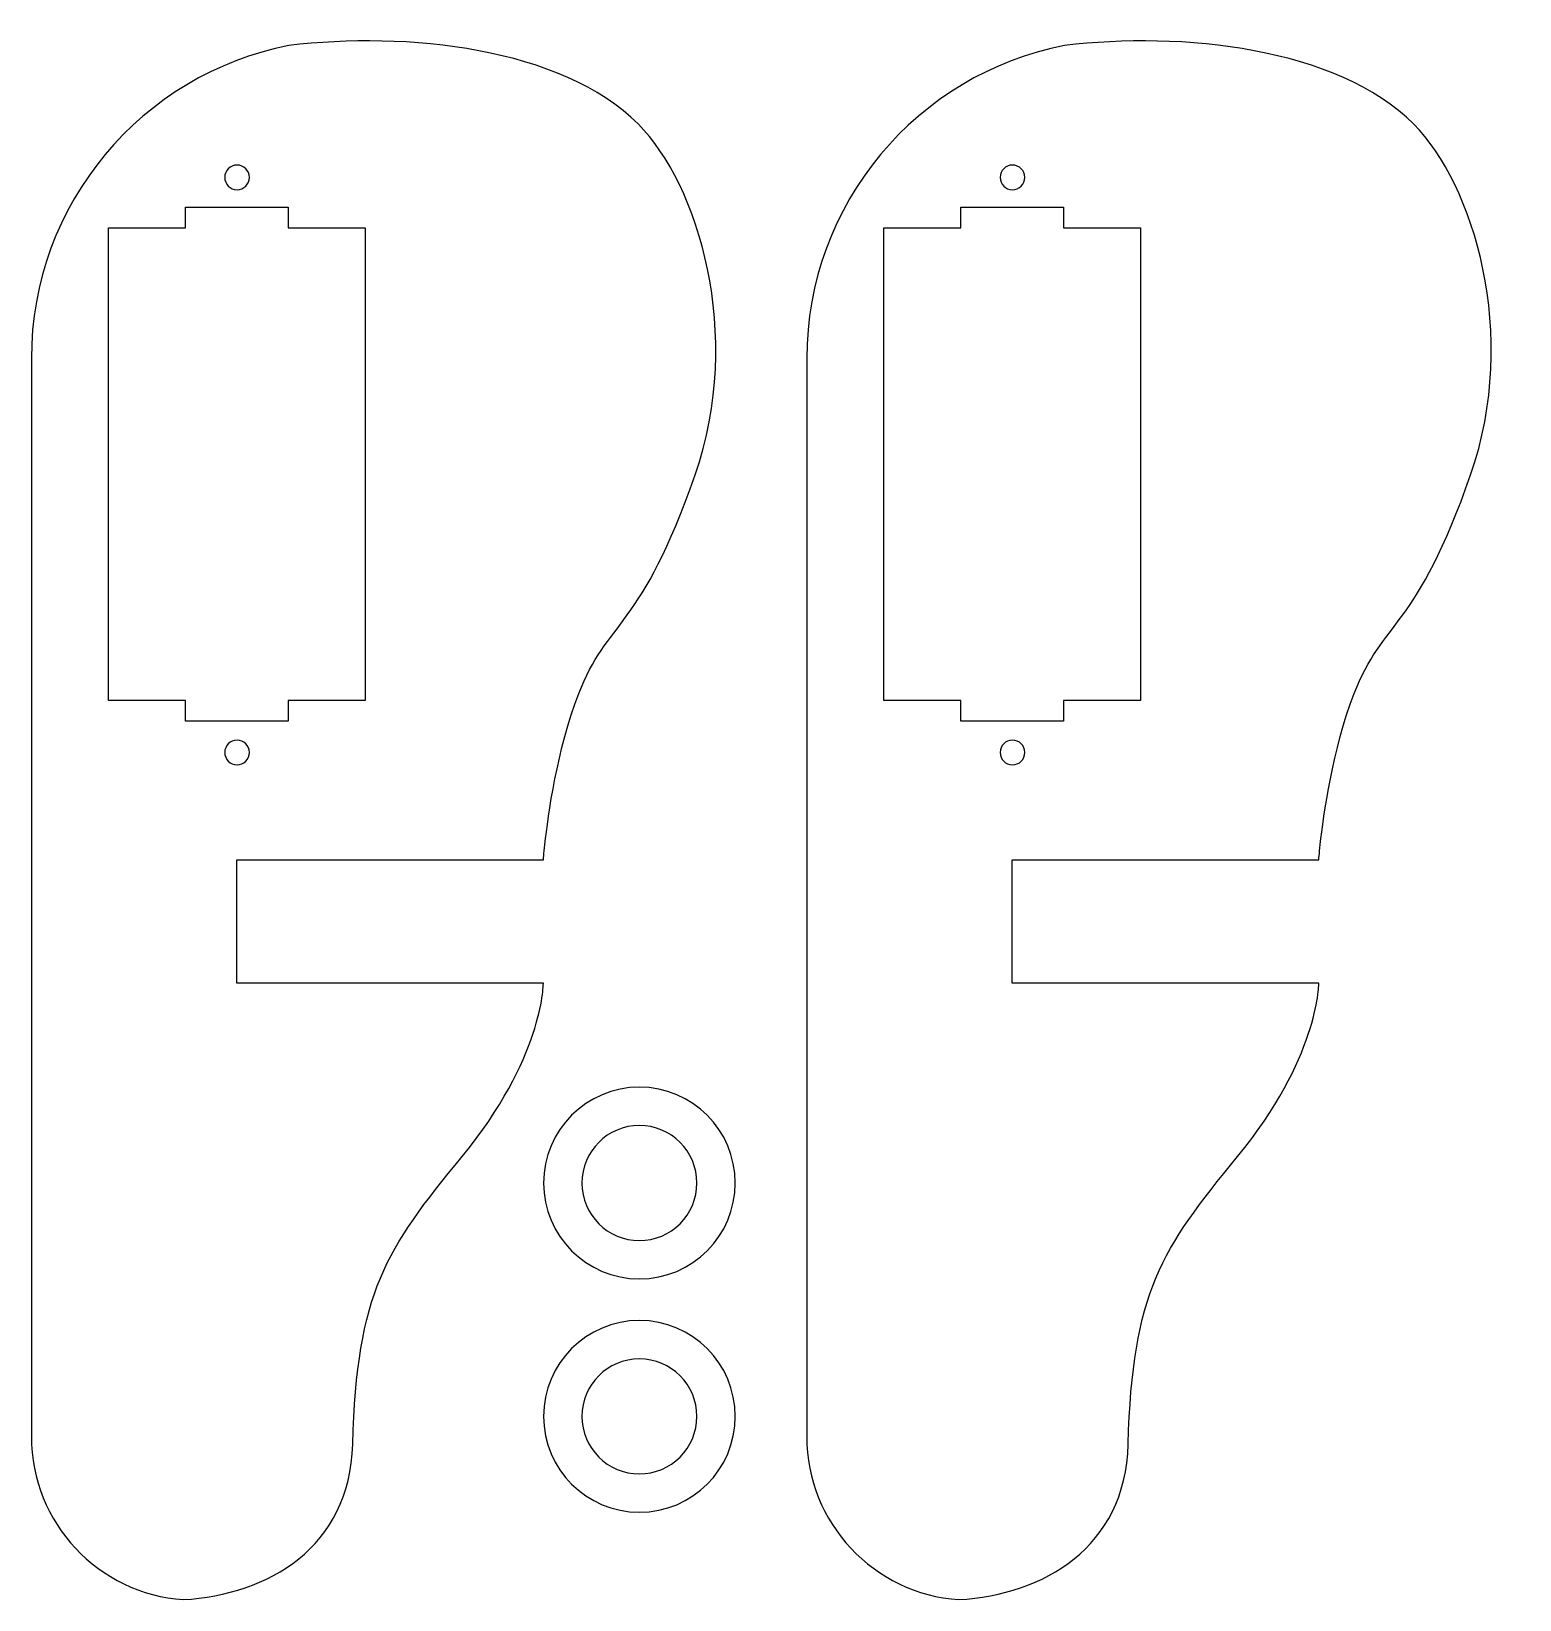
# Model space of a CAD drawing. Extents: x 152.8 to 225.3, y -212.1 to -135.7.
import ezdxf

# ---------------------------------------------------------------- set-up
doc = ezdxf.new("R2010")
doc.units = 0
doc.header["$MEASUREMENT"] = 0
doc.layers.add('LAYER_1', color=7, linetype='CONTINUOUS')

msp = doc.modelspace()

# ---------------------------------------------------------------- linework, layer by layer
at = {"layer": 'LAYER_1', "color": 1}
for points in [[(165.339, -169.323), (160.344, -169.323), (160.344, -168.328), (156.591, -168.328), (156.591, -145.306), (160.344, -145.306), (160.344, -144.308), (165.339, -144.308), (165.339, -145.306), (169.093, -145.306), (169.093, -168.328), (165.339, -168.328), (165.339, -169.323)], [(203.088, -169.323), (198.093, -169.323), (198.093, -168.328), (194.339, -168.328), (194.339, -145.306), (198.093, -145.306), (198.093, -144.308), (203.088, -144.308), (203.088, -145.306), (206.842, -145.306), (206.842, -168.328), (203.088, -168.328), (203.088, -169.323)]]:
    msp.add_lwpolyline(points, dxfattribs=at)
at = {"layer": 'LAYER_1', "color": 7}
for points, knots in [([(185.154, -157.339), (182.54, -164.86), (180.855, -164.428), (179.486, -167.988), (178.442, -170.704), (177.994, -173.9), (177.839, -175.326), (177.786, -175.802), (177.765, -176.081), (177.765, -176.081), (177.765, -176.081), (162.839, -176.081), (162.839, -176.081), (162.839, -176.081), (162.839, -182.081), (162.839, -182.081), (162.839, -182.081), (177.765, -182.081), (177.765, -182.081), (177.765, -182.081), (177.765, -182.081), (177.765, -182.085), (177.765, -182.229), (177.723, -185.747), (173.81, -190.523), (170.088, -195.063), (168.698, -197.099), (168.487, -204.532), (168.342, -209.58), (164.363, -211.849), (160.246, -212.096), (156.108, -211.813), (152.841, -208.363), (152.841, -204.155), (152.841, -204.155), (152.841, -151.675), (152.841, -151.675), (152.841, -144.122), (158.232, -137.829), (165.379, -136.432), (171.061, -135.744), (178.668, -136.518), (182.391, -140.265), (185.299, -143.192), (187.542, -150.463), (185.154, -157.339)], [0, 0, 0, 0, 1, 1, 1, 2, 2, 2, 3, 3, 3, 4, 4, 4, 5, 5, 5, 6, 6, 6, 7, 7, 7, 8, 8, 8, 9, 9, 9, 10, 10, 10, 11, 11, 11, 12, 12, 12, 13, 13, 13, 14, 14, 14, 15, 15, 15, 15]), ([(222.903, -157.339), (220.289, -164.86), (218.604, -164.428), (217.235, -167.988), (216.191, -170.704), (215.743, -173.9), (215.588, -175.326), (215.535, -175.802), (215.514, -176.081), (215.514, -176.081), (215.514, -176.081), (200.588, -176.081), (200.588, -176.081), (200.588, -176.081), (200.588, -182.081), (200.588, -182.081), (200.588, -182.081), (215.514, -182.081), (215.514, -182.081), (215.514, -182.081), (215.514, -182.081), (215.514, -182.085), (215.514, -182.229), (215.471, -185.747), (211.559, -190.523), (207.837, -195.063), (206.447, -197.099), (206.235, -204.532), (206.091, -209.58), (202.112, -211.849), (197.995, -212.096), (193.857, -211.813), (190.59, -208.363), (190.59, -204.155), (190.59, -204.155), (190.59, -151.675), (190.59, -151.675), (190.59, -144.122), (195.98, -137.829), (203.128, -136.432), (208.81, -135.744), (216.417, -136.518), (220.14, -140.265), (223.047, -143.192), (225.291, -150.463), (222.903, -157.339)], [0, 0, 0, 0, 1, 1, 1, 2, 2, 2, 3, 3, 3, 4, 4, 4, 5, 5, 5, 6, 6, 6, 7, 7, 7, 8, 8, 8, 9, 9, 9, 10, 10, 10, 11, 11, 11, 12, 12, 12, 13, 13, 13, 14, 14, 14, 15, 15, 15, 15]), ([(187.108, -191.812), (187.108, -194.39), (185.018, -196.48), (182.44, -196.48), (179.862, -196.48), (177.773, -194.39), (177.773, -191.812), (177.773, -189.234), (179.862, -187.145), (182.44, -187.145), (185.018, -187.145), (187.108, -189.234), (187.108, -191.812)], [0, 0, 0, 0, 1, 1, 1, 2, 2, 2, 3, 3, 3, 4, 4, 4, 4]), ([(187.108, -203.173), (187.108, -205.75), (185.018, -207.84), (182.44, -207.84), (179.862, -207.84), (177.773, -205.75), (177.773, -203.173), (177.773, -200.595), (179.862, -198.505), (182.44, -198.505), (185.018, -198.505), (187.108, -200.595), (187.108, -203.173)], [0, 0, 0, 0, 1, 1, 1, 2, 2, 2, 3, 3, 3, 4, 4, 4, 4])]:
    msp.add_open_spline(points, degree=3, knots=knots, dxfattribs=at)
at = {"layer": 'LAYER_1', "color": 1}
for points in [[(163.453, -142.853), (163.453, -143.184), (163.184, -143.453), (162.853, -143.453), (162.521, -143.453), (162.253, -143.184), (162.253, -142.853), (162.253, -142.521), (162.521, -142.253), (162.853, -142.253), (163.184, -142.253), (163.453, -142.521), (163.453, -142.853)], [(201.201, -142.853), (201.201, -143.184), (200.933, -143.453), (200.601, -143.453), (200.27, -143.453), (200.001, -143.184), (200.001, -142.853), (200.001, -142.521), (200.27, -142.253), (200.601, -142.253), (200.933, -142.253), (201.201, -142.521), (201.201, -142.853)], [(163.453, -170.851), (163.453, -171.182), (163.184, -171.451), (162.853, -171.451), (162.521, -171.451), (162.253, -171.182), (162.253, -170.851), (162.253, -170.52), (162.521, -170.251), (162.853, -170.251), (163.184, -170.251), (163.453, -170.52), (163.453, -170.851)], [(201.201, -170.851), (201.201, -171.182), (200.933, -171.451), (200.601, -171.451), (200.27, -171.451), (200.001, -171.182), (200.001, -170.851), (200.001, -170.52), (200.27, -170.251), (200.601, -170.251), (200.933, -170.251), (201.201, -170.52), (201.201, -170.851)], [(185.24, -191.812), (185.24, -193.358), (183.987, -194.612), (182.44, -194.612), (180.894, -194.612), (179.64, -193.358), (179.64, -191.812), (179.64, -190.266), (180.894, -189.012), (182.44, -189.012), (183.987, -189.012), (185.24, -190.266), (185.24, -191.812)], [(185.24, -203.173), (185.24, -204.719), (183.987, -205.973), (182.44, -205.973), (180.894, -205.973), (179.64, -204.719), (179.64, -203.173), (179.64, -201.626), (180.894, -200.373), (182.44, -200.373), (183.987, -200.373), (185.24, -201.626), (185.24, -203.173)]]:
    msp.add_open_spline(points, degree=3, knots=[0, 0, 0, 0, 1, 1, 1, 2, 2, 2, 3, 3, 3, 4, 4, 4, 4], dxfattribs=at)

doc.saveas('drawing.dxf')
